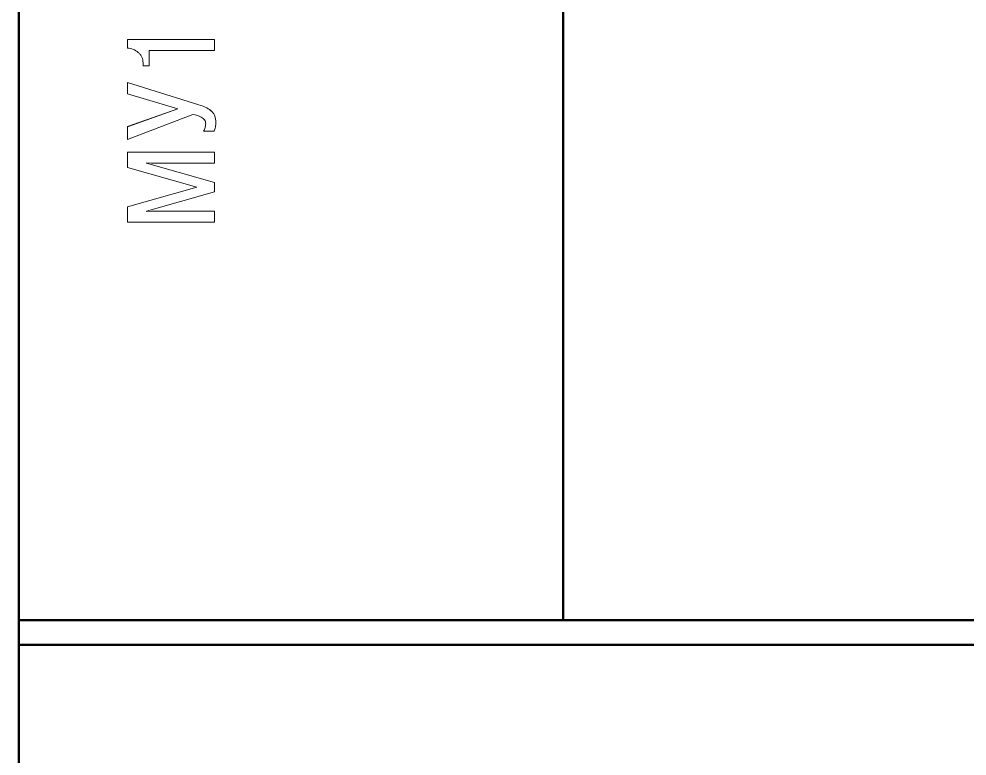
# Model space of a CAD drawing. Header units: millimetres. Extents: x 3520 to 8864, y 403 to 1747.
# Drawn here: x 5678.12 to 5707.74, y 1230.02 to 1253.05 of the extents above; entities that cross this region are included whole.
import ezdxf

# ---------------------------------------------------------------- set-up
doc = ezdxf.new("R2010")
doc.units = ezdxf.units.MM
doc.layers.add('main', color=5, linetype='Continuous', lineweight=50)
doc.layers.add('text', color=250, linetype='Continuous')

msp = doc.modelspace()

# ---------------------------------------------------------------- linework, layer by layer
at = {"layer": 'main', "color": 0, "linetype": 'Continuous'}
for p, q in [((5678.124, 1273.487), (5678.124, 1234.268)), ((5695.124, 1273.487), (5695.124, 1234.268)), ((5678.124, 1234.268), (5741.124, 1234.268)), ((5678.124, 1233.494), (5678.124, 1234.268)), ((5741.124, 1233.494), (5678.124, 1233.494)), ((5678.124, 1233.494), (5678.124, 1229.2))]:
    msp.add_line(p, q, dxfattribs=at)
at = {"layer": 'text', "color": 0, "linetype": 'Continuous', "lineweight": 15}
for p, q in [((5684.232, 1252.404), (5681.516, 1252.404)), ((5684.232, 1252.404), (5681.516, 1252.404)), ((5681.516, 1252.404), (5681.516, 1252.14)), ((5681.516, 1252.404), (5681.516, 1252.404)), ((5684.232, 1252.404), (5684.232, 1252.058)), ((5684.232, 1252.404), (5684.232, 1252.404)), ((5682.191, 1252.058), (5684.232, 1252.058)), ((5682.191, 1252.058), (5682.191, 1251.585)), ((5682.001, 1251.682), (5682.001, 1251.585)), ((5682.001, 1251.585), (5682.191, 1251.585)), ((5683.747, 1250.366), (5681.516, 1251.068)), ((5683.747, 1250.366), (5681.516, 1251.068)), ((5681.516, 1251.068), (5681.516, 1251.068)), ((5681.516, 1251.068), (5681.516, 1250.711)), ((5681.516, 1250.711), (5683.091, 1250.245)), ((5683.091, 1250.246), (5681.516, 1249.684)), ((5683.091, 1250.245), (5681.516, 1249.683)), ((5683.747, 1250.366), (5683.747, 1250.366)), ((5681.516, 1249.283), (5683.557, 1250.067)), ((5681.516, 1249.684), (5681.516, 1249.683)), ((5681.516, 1249.683), (5681.516, 1249.283)), ((5683.957, 1249.773), (5683.957, 1249.772)), ((5684.272, 1249.811), (5684.272, 1249.811)), ((5683.891, 1249.544), (5684.22, 1249.544)), ((5683.891, 1249.544), (5683.891, 1249.544)), ((5684.232, 1248.888), (5681.516, 1248.888)), ((5681.516, 1248.888), (5681.516, 1248.887)), ((5681.516, 1248.887), (5681.516, 1248.406)), ((5684.232, 1248.887), (5681.516, 1248.887)), ((5684.232, 1248.888), (5684.232, 1248.887)), ((5684.232, 1248.887), (5684.232, 1248.542)), ((5682.113, 1248.554), (5682.261, 1248.542)), ((5682.113, 1248.554), (5682.113, 1248.542)), ((5684.232, 1247.938), (5682.113, 1248.543)), ((5684.232, 1247.938), (5682.113, 1248.542)), ((5682.261, 1248.542), (5684.232, 1248.542)), ((5681.516, 1248.406), (5683.677, 1247.794)), ((5684.232, 1247.938), (5684.232, 1247.651)), ((5684.232, 1247.938), (5684.232, 1247.938)), ((5683.677, 1247.795), (5681.516, 1247.183)), ((5683.677, 1247.794), (5681.516, 1247.182)), ((5682.113, 1247.046), (5684.232, 1247.651)), ((5681.516, 1247.183), (5681.516, 1247.182)), ((5681.516, 1247.182), (5681.516, 1246.702)), ((5682.261, 1247.047), (5682.113, 1247.035)), ((5682.113, 1247.046), (5682.113, 1247.035)), ((5682.261, 1247.046), (5682.113, 1247.035)), ((5684.232, 1247.047), (5682.261, 1247.047)), ((5682.261, 1247.047), (5682.261, 1247.046)), ((5684.232, 1247.046), (5682.261, 1247.046)), ((5684.232, 1247.047), (5684.232, 1247.046)), ((5684.232, 1247.046), (5684.232, 1246.702)), ((5681.516, 1246.702), (5684.232, 1246.702))]:
    msp.add_line(p, q, dxfattribs=at)
for points, knots in [([(5681.516, 1252.14), (5681.576, 1252.129), (5681.697, 1252.109), (5681.831, 1252.027), (5681.916, 1251.939), (5681.964, 1251.86), (5681.995, 1251.774), (5681.999, 1251.713), (5682.001, 1251.682)], [0, 0, 0, 0, 0.24985, 0.499428, 0.626543, 0.749773, 0.873719, 1, 1, 1, 1]), ([(5684.272, 1249.811), (5684.269, 1249.882), (5684.265, 1249.987), (5684.197, 1250.111), (5684.05, 1250.261), (5683.881, 1250.32), (5683.747, 1250.366)], [0, 0, 0, 0, 0.249926, 0.371052, 0.500487, 1, 1, 1, 1]), ([(5684.272, 1249.811), (5684.269, 1249.882), (5684.265, 1249.986), (5684.197, 1250.11), (5684.05, 1250.261), (5683.881, 1250.319), (5683.747, 1250.366)], [0, 0, 0, 0, 0.249936, 0.37114, 0.500502, 1, 1, 1, 1]), ([(5683.557, 1250.067), (5683.645, 1250.044), (5683.757, 1250.016), (5683.874, 1249.947), (5683.923, 1249.9), (5683.954, 1249.84), (5683.956, 1249.795), (5683.957, 1249.772)], [0, 0, 0, 0, 0.500321, 0.637034, 0.750462, 0.875007, 1, 1, 1, 1]), ([(5683.957, 1249.773), (5683.953, 1249.732), (5683.945, 1249.652), (5683.909, 1249.58), (5683.891, 1249.544)], [0, 0, 0, 0, 0.4998033, 1, 1, 1, 1]), ([(5683.957, 1249.772), (5683.953, 1249.732), (5683.945, 1249.652), (5683.909, 1249.58), (5683.891, 1249.544)], [0, 0, 0, 0, 0.49982, 1, 1, 1, 1]), ([(5684.22, 1249.544), (5684.237, 1249.587), (5684.27, 1249.673), (5684.271, 1249.765), (5684.272, 1249.811)], [0, 0, 0, 0, 0.49968, 1, 1, 1, 1])]:
    msp.add_open_spline(points, degree=3, knots=knots, dxfattribs=at)

doc.saveas('drawing.dxf')
